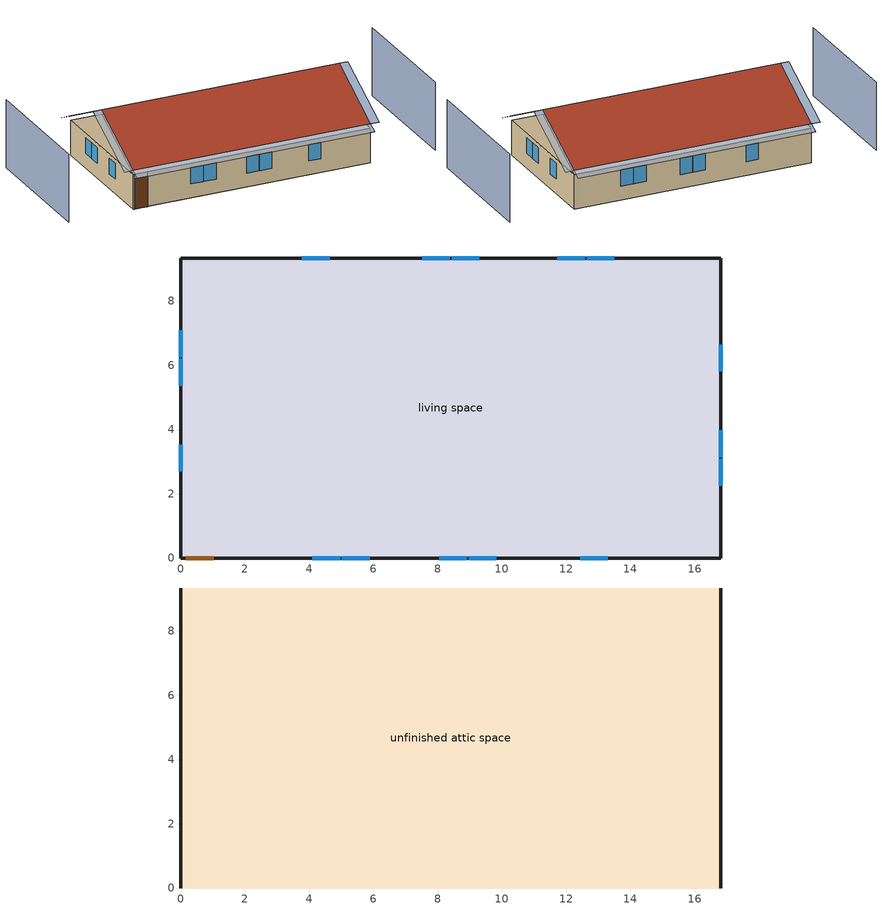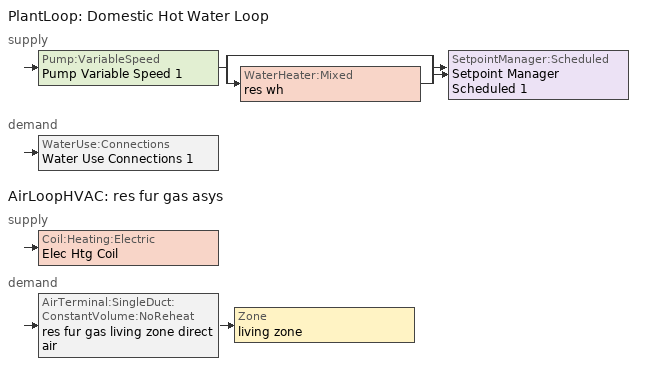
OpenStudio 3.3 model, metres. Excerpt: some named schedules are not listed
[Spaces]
living space
 floor foundation (FloorFndGrndFinSlab): 0,0 0,9.34 16.81,9.34 16.81,0 z0
 wall outside (WallExtInsFin): 0,9.34 0,0 0.13,0 1.05,0 16.81,0 16.81,9.34 0,9.34 z0:2.44
 window (WindowConstruction): 4.1,0 4.96,0 / 5.02,0 5.88,0 / 8.04,0 8.9,0 / 8.96,0 9.82,0 / 12.44,0 13.3,0 / 13.5,9.34 12.64,9.34 / 12.58,9.34 11.72,9.34 / 9.3,9.34 8.44,9.34 / 8.38,9.34 7.52,9.34 / 4.63,9.34 3.77,9.34 z0.99:2.13; 0,7.08 0,6.26 / 0,6.2 0,5.37 / 0,3.53 0,2.7 / 16.81,2.26 16.81,3.08 / 16.81,3.14 16.81,3.97 / 16.81,5.81 16.81,6.64 z1.03:2.13
 door (Door): 0.15,0 1.02,0 z0:2.13
unfinished attic space
 floor to living space (FloorFinInsUnfinAttic): 0,9.34 16.81,9.34 16.81,0 0,0 z2.44
 wall outside (WallExtUninsUnfin): 0,4.67,4.77 0,9.34,2.44 0,0,2.44; 16.81,4.67,4.77 16.81,0,2.44 16.81,9.34,2.44
 roof outside (RoofUnfinInsExt): 16.81,4.67,5.08 0,4.67,5.08 0,0,2.74 16.81,0,2.74; 0,4.67,5.08 16.81,4.67,5.08 16.81,9.34,2.74 0,9.34,2.74
shading: -4.57,9.34 -4.57,0 / 21.38,0 21.38,9.34 z0:4.77; 8.04,0 8.9,0 / 5.02,0 5.88,0 / 4.1,0 4.96,0 / 12.58,9.34 11.72,9.34 / 4.63,9.34 3.77,9.34 / 9.3,9.34 8.44,9.34 / 8.38,9.34 7.52,9.34 / 13.5,9.34 12.64,9.34 / 12.44,0 13.3,0 / 8.96,0 9.82,0 z0.99:2.13; 16.81,3.14 16.81,3.97 / 0,6.2 0,5.37 / 16.81,5.81 16.81,6.64 / 0,7.08 0,6.26 / 16.81,2.26 16.81,3.08 / 0,3.53 0,2.7 z1.03:2.13; -0.61,9.34,2.74 -0.61,4.67,5.08 0,4.67,5.08 0,9.34,2.74; 17.42,4.67,5.08 17.42,9.34,2.74 16.81,9.34,2.74 16.81,4.67,5.08; 16.81,9.95,2.44 0,9.95,2.44 0,9.34,2.74 16.81,9.34,2.74; 17.42,0,2.74 17.42,4.67,5.08 16.81,4.67,5.08 16.81,0,2.74; -0.61,4.67,5.08 -0.61,0,2.74 0,0,2.74 0,4.67,5.08; 0,-0.61,2.44 16.81,-0.61,2.44 16.81,0,2.74 0,0,2.74
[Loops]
PlantLoop 'Domestic Hot Water Loop'
 supply: Pump:VariableSpeed 'Pump Variable Speed 1' > split
  | bypass
  | WaterHeater:Mixed 'res wh'
  join > SetpointManager:Scheduled 'Setpoint Manager Scheduled 1'
 demand: WaterUse:Connections 'Water Use Connections 1'
AirLoopHVAC 'res fur gas asys'
 supply: Coil:Heating:Electric 'Elec Htg Coil'
 demand: AirTerminal:SingleDuct:ConstantVolume:NoReheat 'res fur gas living zone direct air' > Zone 'living zone'
[Building]
Building 1: North Axis {deg}=0; Standards Number of Stories=1; Standards Number of Above Ground Stories=1; Standards Building Type=singlefamilydetached; Standards Number of Living Units=1
[Site]
Denver-Aurora-Buckley AFB: Latitude {deg}=39.72; Longitude {deg}=-104.75; Time Zone {hr}=-7; Elevation {m}=1726; Terrain=Suburbs
[ClimateZones]
Climate Zone Institution Name 1=Building America; Climate Zone Document Year 1=0; Climate Zone Value 1=Hot-Dry; Climate Zone Institution Name 2=ASHRAE; Climate Zone Document Name 2=ANSI/ASHRAE Standard 169; Climate Zone Document Year 2=2006; Climate Zone Institution Name 3=CEC; Climate Zone Document Name 3=California Climate Zone Descriptions; Climate Zone Document Year 3=1995
[Site:WaterMainsTemperature]
Calculation Method=Correlation; Annual Average Outdoor Air Temperature {C}=18.5062; Maximum Difference In Monthly Average Outdoor Air Temperatures {deltaC}=18.579
[Site:GroundTemperature:Deep]
18.5062, 18.5062, 18.5062, 18.5062, 18.5062, 18.5062, 18.5062, 18.5062, 18.5062, 18.5062, 18.5062, 18.5062
[Material] Roughness=Rough
Name | Thickness {m} | Conductivity {W/m-K} | Density {kg/m3} | Specific Heat {J/kg-K} | Thermal Absorptance | Solar Absorptance | Visible Absorptance
Drywall 0.5 in. | 0.0127 | 0.160291 | 801 | 837.4 | 0.9 | 0.5 | 0.1
FloorUATrussandIns | 0.0889 | 0.0564573 | 50.7834 | 1165.1 | 0.9 | 0.5 | 0.9
FloorUAAdditionalCeilingIns | 0.196342 | 0.0539976 | 16.02 | 1046.75
Tile, Clay or Ceramic | 0.009525 | 0.162714 | 1121.4 | 1465.45 | 0.88 | 0.8 | 0.8
RoofSheathing | 0.01905 | 0.115458 | 512.64 | 1214.23 | 0.82 | 0.3 | 0.3
RoofUARoofIns | 0.18415 | 8.02397 | 37.0049 | 1207.88 | 0.88 | 0.8 | 0.88
Stucco, Light | 0.0254 | 0.649125 | 1281.6 | 879.27 | 0.45 | 0.75 | 0.75
WallSheathing | 0.0127 | 0.115458 | 512.64 | 1214.23 | 0.82 | 0.3 | 0.3
WallStudAndCavity | 0.0889 | 0.343633 | 129.063 | 1212.76 | 0.45 | 0.75 | 0.45
WallStudAndCavity 1 | 0.0889 | 0.399262 | 83.0341 | 1211.67 | 0.45 | 0.75 | 0.45
WallStudAndCavity 2 | 0.0889 | 0.397942 | 83.0341 | 1211.67 | 0.82 | 0.3 | 0.3
res furniture material living space | 0.1524 | 0.115458 | 640.8 | 1214.23 | 0.9 | 0.6 | 0.1
FootingMaterial | 0.2032 | 1.803125 | 2242.8 | 837.4 | 0.9
Concrete 4.0 in. | 0.1016 | 1.803125 | 2242.8 | 837.4 | 0.9
Floor Covering | 0.0127 | 0.0433444 | 54.468 | 1339.84 | 0.9 | 0.9
DoorMaterial | 0.04445 | 0.0612267 | 512.64 | 1214.23 | 0.82 | 0.3 | 0.3
[Construction]
FloorFinInsUnfinAttic: Drywall 0.5 in., FloorUATrussandIns, FloorUAAdditionalCeilingIns
RoofUnfinInsExt: Tile, Clay or Ceramic, RoofSheathing, RoofUARoofIns
WallExtInsFin: Stucco, Light, WallSheathing, WallStudAndCavity, Drywall 0.5 in.
WallExtUninsUnfin: Stucco, Light, WallSheathing, WallStudAndCavity 1
WallIntFinUninsFin: WallStudAndCavity 2, Drywall 0.5 in.
res furniture construction living space: res furniture material living space
FootingConstruction: FootingMaterial
FloorFndGrndFinSlab: Concrete 4.0 in., Floor Covering
WindowConstruction: WindowMaterial
Door: DoorMaterial
[WindowMaterial:SimpleGlazingSystem]
WindowMaterial: U-Factor {W/m2-K}=2.15764; Solar Heat Gain Coefficient=0.44
[ThermalZone] Use Ideal Air Loads=No
living zone: Thermostat=living zone temperature setpoint
unfinished attic zone: 
res ds res fur gas asys ret air zone: Volume {m3}=0.25
[Sizing:Zone] Zone Cooling Design Supply Air Temperature Input Method=SupplyAirTemperature; Zone Cooling Design Supply Air Temperature {C}=14; Zone Cooling Design Supply Air Temperature Difference {deltaC}=11.11; Zone Heating Design Supply Air Temperature Input Method=SupplyAirTemperature; Zone Heating Design Supply Air Temperature {C}=40; Zone Heating Design Supply Air Temperature Difference {deltaC}=11.11; Zone Cooling Design Supply Air Humidity Ratio {kg-H2O/kg-air}=0.0085; Zone Heating Design Supply Air Humidity Ratio {kg-H2O/kg-air}=0.008; Cooling Design Air Flow Method=DesignDay; Heating Design Air Flow Method=DesignDay; Account for Dedicated Outdoor Air System=No; Dedicated Outdoor Air System Control Strategy=NeutralSupplyAir; Dedicated Outdoor Air Low Setpoint Temperature for Design {C}=autosize; Dedicated Outdoor Air High Setpoint Temperature for Design {C}=autosize
living zone; unfinished attic zone; res ds res fur gas asys ret air zone
[Zone equipment]
living zone: res fur gas living zone direct air
[Space]
Name | Space Type | Thermal Zone | Building Unit
living space | Space Type 1 | living zone | unit 1
unfinished attic space | Space Type 2 | unfinished attic zone
res ds res fur gas asys ret air space |  | res ds res fur gas asys ret air zone
[SpaceType]
Name | Standards Space Type
Space Type 1 | living
Space Type 2 | unfinished attic
[BuildingUnit]
unit 1: Building Unit Type=Residential
[External:File]
schedules.csv: File=schedules.csv
[People:Definition]
res occupants|living space: Number of People Calculation Method=People; Number of People {people}=1; Fraction Radiant=0.319734; Sensible Heat Fraction=0.573; Carbon Dioxide Generation Rate {m3/s-W}=0; Enable ASHRAE 55 Comfort Warnings=No; Mean Radiant Temperature Calculation Type=ZoneAveraged
[People]
res occupants|living space: People Definition=res occupants|living space; Space or SpaceType=living space; Number of People Schedule=occupants; Activity Level Schedule=res occupants activity schedule; Multiplier=1
[InternalMass:Definition] Design Level Calculation Method=SurfaceArea
Name | Construction | Surface Area {m2}
living space Partition | WallIntFinUninsFin | 157.006
res furniture mass living space | res furniture construction living space | 62.8025
[InternalMass] Space or SpaceType=living space; Multiplier=1
Name | Internal Mass Definition
living space Partition | living space Partition
res furniture mass living space | res furniture mass living space
[Foundation:Kiva]
Foundation Kiva 1: Wall Height Above Grade {m}=0.2032; Wall Depth Below Slab {m}=0.2032; Footing Wall Construction=FootingConstruction
[Foundation:Kiva:Settings]
Soil Conductivity {W/m-K}=1.731; Soil Density {kg/m3}=1842.3; Soil Specific Heat {J/kg-K}=418.7; Ground Solar Absorptivity=0.9; Ground Thermal Absorptivity=0.9; Ground Surface Roughness {m}=0.03; Far-Field Width {m}=40; Deep-Ground Boundary Condition=ZeroFlux; Deep-Ground Depth {m}=40; Minimum Cell Dimension {m}=0.02; Maximum Cell Growth Coefficient=1.5; Simulation Timestep=Hourly
[SurfaceProperty:ExposedFoundationPerimeter]
Surface 1: Exposed Perimeter Calculation Method=TotalExposedPerimeter; Total Exposed Perimeter {m}=52.301
[PlantLoop]
Domestic Hot Water Loop: Glycol Concentration=0; Maximum Loop Flow Rate {m3/s}=0.01; Plant Loop Volume {m3}=0.003; Load Distribution Scheme=Optimal
[Sizing:Plant]
Domestic Hot Water Loop: Loop Type=Heating; Design Loop Exit Temperature {C}=51.6667; Loop Design Temperature Difference {deltaC}=5.55556; Sizing Option=NonCoincident; Zone Timesteps in Averaging Window=1; Coincident Sizing Factor Mode=None
[Pump:VariableSpeed]
Pump Variable Speed 1: Rated Flow Rate {m3/s}=0.01; Rated Pump Head {Pa}=1; Rated Power Consumption {W}=0; Motor Efficiency=1; Fraction of Motor Inefficiencies to Fluid Stream=0; Coefficient 1 of the Part Load Performance Curve=0; Coefficient 2 of the Part Load Performance Curve=1; Coefficient 3 of the Part Load Performance Curve=0; Coefficient 4 of the Part Load Performance Curve=0; Pump Control Type=Intermittent; Skin Loss Radiative Fraction=0.5; Design Power Sizing Method=PowerPerFlowPerPressure; Design Electric Power per Unit Flow Rate {W/(m3/s)}=348701.1; Design Shaft Power per Unit Flow Rate per Unit Head {W-s/m3-Pa}=1.28205; Design Minimum Flow Rate Fraction=0
[SetpointManager:Scheduled]
Setpoint Manager Scheduled 1: Control Variable=Temperature; Schedule=dhw temp
[WaterHeater:Mixed]
res wh: Tank Volume {m3}=0.143846; Setpoint Temperature Schedule=WH Setpoint Temp; Deadband Temperature Difference {deltaC}=2; Maximum Temperature Limit {C}=99; Heater Control Type=Cycle; Heater Maximum Capacity {W}=11722.8; Heater Minimum Capacity {W}=0; Heater Fuel Type=NaturalGas; Heater Thermal Efficiency=0.773298; Off Cycle Parasitic Fuel Consumption Rate {W}=0; Off Cycle Parasitic Fuel Type=Electricity; Off Cycle Parasitic Heat Fraction to Tank=0; On Cycle Parasitic Fuel Consumption Rate {W}=0; On Cycle Parasitic Fuel Type=Electricity; On Cycle Parasitic Heat Fraction to Tank=0; Ambient Temperature Indicator=ThermalZone; Ambient Temperature Thermal Zone=living zone; Off Cycle Loss Coefficient to Ambient Temperature {W/K}=4.15693; Off Cycle Loss Fraction to Thermal Zone=0.64; On Cycle Loss Coefficient to Ambient Temperature {W/K}=4.15693; On Cycle Loss Fraction to Thermal Zone=1; Use Side Effectiveness=1; Source Side Effectiveness=1; Use Side Design Flow Rate {m3/s}=autosize; Source Side Design Flow Rate {m3/s}=autosize; Indirect Water Heating Recovery Time {hr}=1.5; Source Side Flow Control Mode=IndirectHeatPrimarySetpoint
[WaterHeater:Sizing]
res wh: Design Mode=PeakDraw; Time Storage Can Meet Peak Draw {hr}=0.538503; Time for Tank Recovery {hr}=0; Nominal Tank Volume for Autosizing Plant Connections {m3}=1
[WaterUse:Connections]
Water Use Connections 1: Drain Water Heat Exchanger Type=None; Drain Water Heat Exchanger Destination=Plant; Water Use Equipment Name 1=res shower; Water Use Equipment Name 2=res sink; Water Use Equipment Name 3=res bath; Water Use Equipment Name 4=res shower dist; Water Use Equipment Name 5=res sink dist; Water Use Equipment Name 6=res bath dist; Water Use Equipment Name 7=res cw; Water Use Equipment Name 8=res dw
[WaterUse:Equipment:Definition]
Name | Peak Flow Rate {m3/s} | Target Temperature Schedule
res shower | 0.000107027 | fixtures temperature schedule
res sink | 5.00865e-05 | fixtures temperature schedule
res bath | 0.000375227 | fixtures temperature schedule
res shower dist; res sink dist; res bath dist | 0 | fixtures temperature schedule
res cw | 6.79331e-06 | res cw temperature schedule
res dw | 5.62756e-06 | res dw temperature schedule
[WaterUse:Equipment] Space=living space
Name | Water Use Equipment Definition | Flow Rate Fraction Schedule
res shower | res shower | showers
res sink | res sink | sinks
res bath | res bath | baths
res shower dist | res shower dist | showers
res sink dist | res sink dist | sinks
res bath dist | res bath dist | baths
res cw | res cw | clothes_washer
res dw | res dw | dishwasher
[OtherEquipment:Definition] Design Level Calculation Method=EquipmentLevel
Name | Design Level {W} | Fraction Latent | Fraction Radiant | Fraction Lost
res shower | 3076.91 | 0.486891 | 0 | 0
res sink | 502.612 | 0.311263 | 0 | 0
res bath | 5528.87 | 0 | 0 | 0
res hot water distribution | 4223.25 | 0 | 0 | 0
res range gas | 2703.83 | 0.2 | 0.18 | 0.5
res ds res fur gas asys SupSLkToLvEq; res ds res fur gas asys SupLatLkToLvEq; res ds res fur gas asys SupDCnToLvEq; res ds res fur gas asys SupDCnToAhEq; res ds res fur gas asys RetDCnToPlEq; res ds res fur gas asys RetDCnToAhEquip; res ds res fur gas asys SupSLkToAhEq; res ds res fur gas asys SupLatLkToAhEq; res ds res fur gas asys RetSLkEq; res ds res fur gas asys RetLatLkEq | 0
[OtherEquipment]
Name | Other Equipment Definition | Space or SpaceType | Schedule | Fuel Type
res shower | res shower | living space | showers
res sink | res sink | living space | sinks
res bath | res bath | living space | baths
res hot water distribution | res hot water distribution | living space | showers
res range gas | res range gas | living space | cooking_range | NaturalGas
res ds res fur gas asys SupSLkToLvEq | res ds res fur gas asys SupSLkToLvEq | living space | Always On Discrete | None
res ds res fur gas asys SupLatLkToLvEq | res ds res fur gas asys SupLatLkToLvEq | living space | Always On Discrete | None
res ds res fur gas asys SupDCnToLvEq | res ds res fur gas asys SupDCnToLvEq | living space | Always On Discrete | None
res ds res fur gas asys SupDCnToAhEq | res ds res fur gas asys SupDCnToAhEq | unfinished attic space | Always On Discrete | None
res ds res fur gas asys RetDCnToPlEq | res ds res fur gas asys RetDCnToPlEq | res ds res fur gas asys ret air space | Always On Discrete | None
res ds res fur gas asys RetDCnToAhEquip | res ds res fur gas asys RetDCnToAhEquip | unfinished attic space | Always On Discrete | None
res ds res fur gas asys SupSLkToAhEq | res ds res fur gas asys SupSLkToAhEq | unfinished attic space | Always On Discrete | None
res ds res fur gas asys SupLatLkToAhEq | res ds res fur gas asys SupLatLkToAhEq | unfinished attic space | Always On Discrete | None
res ds res fur gas asys RetSLkEq | res ds res fur gas asys RetSLkEq | res ds res fur gas asys ret air space | Always On Discrete | None
res ds res fur gas asys RetLatLkEq | res ds res fur gas asys RetLatLkEq | res ds res fur gas asys ret air space | Always On Discrete | None
[EnergyManagementSystem:Sensor]
Name | Output Variable or Output Meter Index Key | Output Variable or Output Meter
res_shower_vol | res shower | Water Use Equipment Hot Water Volume
res_shower_tout | res wh | Water Heater Use Side Outlet Temperature
res_shower_mixsp | fixtures temperature schedule | Schedule Value
res_nv_pb_s |  | Site Outdoor Air Barometric Pressure
res_af_vw_s |  | Site Wind Speed
res_nv_wt_s |  | Site Outdoor Air Humidity Ratio
res_af_1_tin_s | living zone | Zone Mean Air Temperature
res_af_1_tt_s | living zone | Zone Outdoor Air Drybulb Temperature
res_nv_1_nva_s | res nv_1 avail schedule | Schedule Value
res_nv_1_sp_s | res nv_1 temp schedule | Schedule Value
res_ds_res_fur_gas_asys_fan_rtf_s | res fur gas htg supply fan | Fan Runtime Fraction
res_ds_res_fur_gas_asys_win_s | living zone | Zone Mean Air Humidity Ratio
res_ds_res_fur_gas_asys_ah_mfr_s | Node 17 | System Node Mass Flow Rate
res_ds_res_fur_gas_asys_ah_vfr_s | Node 17 | System Node Current Density Volume Flow Rate
res_ds_res_fur_gas_asys_ah_tt_s | Node 17 | System Node Temperature
res_ds_res_fur_gas_asys_ra_t_s | Node 20 | System Node Temperature
res_ds_res_fur_gas_asys_ah_wt_s | Node 17 | System Node Humidity Ratio
res_ds_res_fur_gas_asys_ra_w_s | Node 20 | System Node Humidity Ratio
res_ds_res_fur_gas_asys_ah_t_s | unfinished attic zone | Zone Air Temperature
res_ds_res_fur_gas_asys_ah_w_s | unfinished attic zone | Zone Mean Air Humidity Ratio
res_infil_1_range_sch_s | res mv_1 range exhaust schedule | Schedule Value
res_infil_1_bath_sch_s | res mv_1 bath exhaust schedule | Schedule Value
res_infil_1_dryer_sch_s | clothes_dryer_exhaust | Schedule Value
res_infil_1_wh_sch_s | Always On Discrete | Schedule Value
[EnergyManagementSystem:Program]
res_shower_sag: If res_shower_vol > 0; Set ShowerTime=SystemTimeStep; Else; Set ShowerTime=0; EndIf; If (res_shower_vol > 0) && (res_shower_mixsp > res_shower_tout); Set ShowerSag=SystemTimeStep; Set ShowerE=res_shower_vol*4141170*(res_shower_mixsp-res_shower_tout); Else; Set ShowerSag=0; Set ShowerE=0; EndIf
res_nv_1_program: Set Tdiff = res_af_1_tin_s-res_af_1_tt_s; Set dT = (@Abs Tdiff); Set pt = (@RhFnTdbWPb res_af_1_tt_s res_nv_wt_s res_nv_pb_s); Set NVA = 6060.263138584836; Set Cs = 8.963020389461627e-05; Set Cw = 6.158219665777789e-05; Set MNV = 2.126909810688005; Set MHR = 0.0115; Set MRH = 0.7; Set temp1 = (res_nv_1_nva_s*NVA); Set SGNV = temp1*((((Cs*dT)+(Cw*(res_af_vw_s^2)))^0.5)/1000); If (res_nv_wt_s<MHR) && (pt<MRH) && (res_af_1_tin_s>res_nv_1_sp_s); Set temp2 = (res_af_1_tin_s-res_nv_1_sp_s); Set NVadj1 = temp2/(res_af_1_tin_s-res_af_1_tt_s); Set NVadj2 = (@Min NVadj1 1); Set NVadj3 = (@Max NVadj2 0); Set NVadj = SGNV*NVadj3; Set res_nv_1_flow_act = (@Min NVadj MNV); Else; Set res_nv_1_flow_act = 0; EndIf
res_ds_res_fur_gas_asys_program: Set res_ds_res_fur_gas_asys_AhMfr = res_ds_res_fur_gas_asys_ah_mfr_s; Set res_ds_res_fur_gas_asys_FanRtf = res_ds_res_fur_gas_asys_fan_rtf_s; Set res_ds_res_fur_gas_asys_AhVfr = res_ds_res_fur_gas_asys_ah_vfr_s; Set res_ds_res_fur_gas_asys_AhTt = res_ds_res_fur_gas_asys_ah_tt_s; Set res_ds_res_fur_gas_asys_AhWt = res_ds_res_fur_gas_asys_ah_wt_s; Set res_ds_res_fur_gas_asys_RaT = res_ds_res_fur_gas_asys_ra_t_s; Set res_ds_res_fur_gas_asys_RaW = res_ds_res_fur_gas_asys_ra_w_s; Set res_ds_res_fur_gas_asys_AhT = res_ds_res_fur_gas_asys_ah_t_s; Set res_ds_res_fur_gas_asys_AhW = res_ds_res_fur_gas_asys_ah_w_s; Run res_ds_res_fur_gas_asys_lk_subrout; Set res_ds_res_fur_gas_asys_SupSLkToLvEq_act = res_ds_res_fur_gas_asys_SupSLkToLv; Set res_ds_res_fur_gas_asys_SupLatLkToLvEq_act = res_ds_res_fur_gas_asys_SupLatLkToLv; Set res_ds_res_fur_gas_asys_SupDCnToLvEq_act = res_ds_res_fur_gas_asys_SupDCnToLv; Set res_ds_res_fur_gas_asys_SupDCnToAhEq_act = res_ds_res_fur_gas_asys_SupDCnToAh; Set res_ds_res_fur_gas_asys_SupSLkToAhEq_act = res_ds_res_fur_gas_asys_SupSLkToAh; Set res_ds_res_fur_gas_asys_SupLatLkToAhEq_act = res_ds_res_fur_gas_asys_SupLatLkToAh; Set res_ds_res_fur_gas_asys_RetSLkEq_act = res_ds_res_fur_gas_asys_RetSLk; Set res_ds_res_fur_gas_asys_RetLatLkEq_act = res_ds_res_fur_gas_asys_RetLatLk; Set res_ds_res_fur_gas_asys_RetDCnToPlEq_act = res_ds_res_fur_gas_asys_RetDCnToPl; Set res_ds_res_fur_gas_asys_RetDCnToAhEquip_act = res_ds_res_fur_gas_asys_RetDCnToAh; Set res_ds_res_fur_gas_asys_AhToLivMix_act = res_ds_res_fur_gas_asys_AhToLiv; Set res_ds_res_fur_gas_asys_LivToAhMix_act = res_ds_res_fur_gas_asys_LivToAh
res_infil_1_program: Set p_m = 0.14; Set p_s = 0.22; Set s_m = 270; Set s_s = 370; Set z_m = 9.99744; Set z_s = 2.4384; Set f_t = (((s_m/z_m)^p_m)*((z_s/s_s)^p_s)); Set Tdiff = res_af_1_tin_s-res_af_1_tt_s; Set dT = @Abs Tdiff; Set c = 0.1683; Set Cs = 0.0749; Set Cw = 0.1463; Set n = 0.65; Set sft = (f_t*0.7000000000000001); Set temp1 = ((c*Cw)*((sft*res_af_vw_s)^(2*n)))^2; Set Qn = (((c*Cs*(dT^n))^2)+temp1)^0.5; Set Tdiff = res_af_1_tin_s-res_af_1_tt_s; Set QWHV = res_infil_1_wh_sch_s*0.0; Set Qrange = res_infil_1_range_sch_s*0.0472; Set Qdryer = res_infil_1_dryer_sch_s*0.0472; Set Qbath = res_infil_1_bath_sch_s*0.0472; Set QductsOut = 0; Set QductsIn = 0; Set QductsOut = QductsOut+res_ds_res_fur_gas_asys_lk_ret_fan_equiv; Set QductsIn = QductsIn+res_ds_res_fur_gas_asys_lk_sup_fan_equiv; Set Qout = Qrange+Qbath+Qdryer+QductsOut; Set Qin = QWHV+QductsIn; Set faneff_wh = 1; Set res_infil_1_house_fan_act = (QWHV*300)/faneff_wh*0; Set faneff_sp = 0.4719474432000001; Set res_infil_1_range_fan_act = (Qrange*300)/faneff_sp; Set res_infil_1_bath_fan_act = (Qbath*300)/faneff_sp; Set Qfan = (@Max Qout Qin); If Qfan > 0; Set Qavg = ((Qout + Qin) / 2.0); If ((@Abs (Qout - Qavg)) / Qavg) <= 0.1; Set phi = 1; Else; Set phi = (Qn / (Qn + Qfan)); EndIf; Set Qinf_adj = phi * Qn; Else; Set Qinf_adj = Qn; EndIf; Set res_infil_1_flow_act = Qfan + Qinf_adj
[EnergyManagementSystem:ProgramCallingManager]
res shower sag: EndOfSystemTimestepAfterHVACReporting; res_shower_sag
res af_1 program calling manager: BeginTimestepBeforePredictor; res_infil_1_program; res_nv_1_program
res ds res fur gas asys program calling manager: EndOfSystemTimestepAfterHVACReporting; res_ds_res_fur_gas_asys_program
[EnergyManagementSystem:OutputVariable] Type of Data in Variable=Summed; Update Frequency=SystemTimestep; EMS Program or Subroutine=res_shower_sag
Name | EMS Variable | Units
Unmet Shower Energy|unit 1 | ShowerE | J
Unmet Shower Time|unit 1 | ShowerSag | hr
Shower Draw Time|unit 1 | ShowerTime | hr
[AirLoopHVAC]
res fur gas asys: Availability Schedule=Always On Discrete; Design Supply Air Flow Rate {m3/s}=0.364652; Design Return Air Flow Fraction of Supply Air Flow=1
[Sizing:System]
res fur gas asys: Type of Load to Size On=Sensible; Design Outdoor Air Flow Rate {m3/s}=Autosize; Central Heating Maximum System Air Flow Ratio=0.3; Preheat Design Temperature {C}=7; Preheat Design Humidity Ratio {kg-H2O/kg-Air}=0.008; Precool Design Temperature {C}=12.8; Precool Design Humidity Ratio {kg-H2O/kg-Air}=0.008; Central Cooling Design Supply Air Temperature {C}=12.8; Central Heating Design Supply Air Temperature {C}=16.7; Sizing Option=NonCoincident; 100% Outdoor Air in Cooling=Yes; 100% Outdoor Air in Heating=Yes; Central Cooling Design Supply Air Humidity Ratio {kg-H2O/kg-Air}=0.0085; Central Heating Design Supply Air Humidity Ratio {kg-H2O/kg-Air}=0.008; Cooling Design Air Flow Method=DesignDay; Cooling Design Air Flow Rate {m3/s}=0; Heating Design Air Flow Method=DesignDay; Heating Design Air Flow Rate {m3/s}=0; System Outdoor Air Method=ZoneSum; Zone Maximum Outdoor Air Fraction=1; Cooling Supply Air Flow Rate Per Floor Area {m3/s-m2}=0.00996765; Cooling Fraction of Autosized Cooling Supply Air Flow Rate=1; Cooling Supply Air Flow Rate Per Unit Cooling Capacity {m3/s-W}=3.94755e-05; Heating Supply Air Flow Rate Per Floor Area {m3/s-m2}=0.00996765; Heating Fraction of Autosized Heating Supply Air Flow Rate=1; Heating Fraction of Autosized Cooling Supply Air Flow Rate=1; Heating Supply Air Flow Rate Per Unit Heating Capacity {m3/s-W}=3.15882e-05; Cooling Design Capacity Method=CoolingDesignCapacity; Cooling Design Capacity {W}=autosize; Cooling Design Capacity Per Floor Area {W/m2}=234.7; Fraction of Autosized Cooling Design Capacity=1; Heating Design Capacity Method=HeatingDesignCapacity; Heating Design Capacity {W}=autosize; Heating Design Capacity Per Floor Area {W/m2}=157; Fraction of Autosized Heating Design Capacity=1; Central Cooling Capacity Control Method=OnOff
[AirTerminal:SingleDuct:ConstantVolume:NoReheat]
res fur gas living zone direct air: Availability Schedule=Always On Discrete; Maximum Air Flow Rate {m3/s}=0.364652
[ThermostatSetpoint:DualSetpoint]
living zone temperature setpoint: Heating Setpoint Temperature Schedule=res heating setpoint; Cooling Setpoint Temperature Schedule=res cooling setpoint
[ElectricEquipment:Definition] Design Level Calculation Method=EquipmentLevel
Name | Design Level {W} | Fraction Latent | Fraction Radiant | Fraction Lost
res ceil fan | 29.0702 | 0 | 0.558 | 0
res refrig | 65.0889 | 0 | 0 | 0
res cw | 410.189 | 0 | 0.48 | 0.2
res cd electric | 8441.5 | 0.05 | 0.09 | 0.8
res dw | 639.537 | 0.15 | 0.36 | 0.25
res range electric | 260.511 | 0.3 | 0.24 | 0.3
res misc plug loads|living space | 734.992 | 0.021 | 0.558 | 0.049
res freezer | 47.9573 | 0 | 0 | 0
res infil_1 house fan; res infil_1 range fan; res infil_1 bath fan | 0 | 0 | 0 | 1
[ElectricEquipment] Space or SpaceType=living space
Name | Electric Equipment Definition | Schedule
res ceil fan | res ceil fan | ceiling_fan
res refrig | res refrig | res refrig schedule
res cw | res cw | clothes_washer_power
res cd electric | res cd electric | clothes_dryer
res dw | res dw | dishwasher_power
res range electric | res range electric | cooking_range
res misc plug loads|living space | res misc plug loads|living space | plug_loads
res freezer | res freezer | res freezer schedule
res infil_1 house fan | res infil_1 house fan | Always On Discrete
res infil_1 range fan | res infil_1 range fan | Always On Discrete
res infil_1 bath fan | res infil_1 bath fan | Always On Discrete
[Lights:Definition]
res lighting interior living space: Design Level Calculation Method=LightingLevel; Lighting Level {W}=264.038; Fraction Radiant=0.6; Fraction Visible=0.2; Return Air Fraction=0
[Lights]
res lighting interior living space: Lights Definition=res lighting interior living space; Space or SpaceType=living space; Schedule=lighting_interior; Fraction Replaceable=1
[Exterior:Lights:Definition]
res lighting exterior: Design Level {W}=11.2783
[Exterior:Lights]
res lighting exterior: Exterior Lights Definition=res lighting exterior; Schedule=lighting_exterior
[SpaceInfiltration:EffectiveLeakageArea]
res infil|unfinished attic space: Space or SpaceType=unfinished attic space; Schedule=Always On Discrete; Effective Air Leakage Area {cm2}=5228.3; Stack Coefficient=0.000183444; Wind Coefficient=3.52678e-05
[SpaceInfiltration:DesignFlowRate] Space or SpaceType=living space; Schedule=Always On Discrete; Design Flow Rate Calculation Method=Flow/Space; Design Flow Rate {m3/s}=0
res nv_1 flow; res infil_1 flow
[EnergyManagementSystem:Actuator]
Name | Actuated Component | Actuated Component Type | Actuated Component Control Type
res_nv_1_flow_act | res nv_1 flow | Zone Infiltration | Air Exchange Flow Rate
res_ds_res_fur_gas_asys_SupSLkToLvEq_act | res ds res fur gas asys SupSLkToLvEq | OtherEquipment | Power Level
res_ds_res_fur_gas_asys_SupLatLkToLvEq_act | res ds res fur gas asys SupLatLkToLvEq | OtherEquipment | Power Level
res_ds_res_fur_gas_asys_SupDCnToLvEq_act | res ds res fur gas asys SupDCnToLvEq | OtherEquipment | Power Level
res_ds_res_fur_gas_asys_SupDCnToAhEq_act | res ds res fur gas asys SupDCnToAhEq | OtherEquipment | Power Level
res_ds_res_fur_gas_asys_RetDCnToPlEq_act | res ds res fur gas asys RetDCnToPlEq | OtherEquipment | Power Level
res_ds_res_fur_gas_asys_RetDCnToAhEquip_act | res ds res fur gas asys RetDCnToAhEquip | OtherEquipment | Power Level
res_ds_res_fur_gas_asys_SupSLkToAhEq_act | res ds res fur gas asys SupSLkToAhEq | OtherEquipment | Power Level
res_ds_res_fur_gas_asys_SupLatLkToAhEq_act | res ds res fur gas asys SupLatLkToAhEq | OtherEquipment | Power Level
res_ds_res_fur_gas_asys_RetSLkEq_act | res ds res fur gas asys RetSLkEq | OtherEquipment | Power Level
res_ds_res_fur_gas_asys_RetLatLkEq_act | res ds res fur gas asys RetLatLkEq | OtherEquipment | Power Level
res_ds_res_fur_gas_asys_AhToLivMix_act | res ds res fur gas asys AhToLivMix | ZoneMixing | Air Exchange Flow Rate
res_ds_res_fur_gas_asys_LivToAhMix_act | res ds res fur gas asys LivToAhMix | ZoneMixing | Air Exchange Flow Rate
res_infil_1_house_fan_act | res infil_1 house fan | ElectricEquipment | Electricity Rate
res_infil_1_range_fan_act | res infil_1 range fan | ElectricEquipment | Electricity Rate
res_infil_1_bath_fan_act | res infil_1 bath fan | ElectricEquipment | Electricity Rate
res_infil_1_flow_act | res infil_1 flow | Zone Infiltration | Air Exchange Flow Rate
[AirLoopHVAC:ReturnPlenum]
res fur gas asys return plenum: ThermalZone=res ds res fur gas asys ret air zone
[ZoneMixing] Schedule=Always On Continuous; Design Flow Rate Calculation Method=Flow/Zone; Design Flow Rate {m3/s}=0
Name | Zone | Source Zone
res ds res fur gas asys AhToLivMix | living zone | unfinished attic zone
res ds res fur gas asys LivToAhMix | unfinished attic zone | living zone
[EnergyManagementSystem:Subroutine]
res_ds_res_fur_gas_asys_lk_subrout: Set f_sup = 0.06663336663336664; Set f_ret = 0.033366633366633376; Set f_OA = 0.03326673326673326; Set oafrate = f_OA * res_ds_res_fur_gas_asys_AhVfr; Set suplkfrate = f_sup * res_ds_res_fur_gas_asys_AhVfr; Set retlkfrate = f_ret * res_ds_res_fur_gas_asys_AhVfr; Set res_ds_res_fur_gas_asys_AhToLiv = (@Abs (suplkfrate-retlkfrate-oafrate)); Set res_ds_res_fur_gas_asys_LivToAh = 0; Set res_ds_res_fur_gas_asys_lk_sup_fan_equiv = 0; Set res_ds_res_fur_gas_asys_lk_ret_fan_equiv = oafrate; If res_ds_res_fur_gas_asys_AhMfr>0; Set h_SA=(@HFnTdbW res_ds_res_fur_gas_asys_AhTt res_ds_res_fur_gas_asys_AhWt); Set h_AHZ=(@HFnTdbW res_ds_res_fur_gas_asys_AhT res_ds_res_fur_gas_asys_AhW); Set h_RA=(@HFnTdbW res_ds_res_fur_gas_asys_RaT res_ds_res_fur_gas_asys_RaW); Set h_fg=(@HfgAirFnWTdb res_ds_res_fur_gas_asys_AhWt res_ds_res_fur_gas_asys_AhTt); Set SALkQtot=f_sup*res_ds_res_fur_gas_asys_AhMfr*(h_RA-h_SA); Set temp1=h_fg*(res_ds_res_fur_gas_asys_RaW-res_ds_res_fur_gas_asys_AhWt); Set res_ds_res_fur_gas_asys_SupLatLkToLv = f_sup*res_ds_res_fur_gas_asys_AhMfr*temp1; Set res_ds_res_fur_gas_asys_SupSLkToLv = SALkQtot-res_ds_res_fur_gas_asys_SupLatLkToLv; Set eTm=(res_ds_res_fur_gas_asys_FanRtf/(res_ds_res_fur_gas_asys_AhMfr*1006.0))*53.591; Set eTm=0-eTm; Set temp4=res_ds_res_fur_gas_asys_AhT; Set tsup=temp4+((res_ds_res_fur_gas_asys_AhTt-res_ds_res_fur_gas_asys_AhT)*(@Exp eTm)); Set temp5=tsup-res_ds_res_fur_gas_asys_AhTt; Set res_ds_res_fur_gas_asys_SupDCnToLv = res_ds_res_fur_gas_asys_AhMfr*1006.0*temp5; Set res_ds_res_fur_gas_asys_SupDCnToAh = 0-res_ds_res_fur_gas_asys_SupDCnToLv; Set eTm=(res_ds_res_fur_gas_asys_FanRtf/(res_ds_res_fur_gas_asys_AhMfr*1006.0))*9.172; Set eTm=0-eTm; Set temp6=res_ds_res_fur_gas_asys_AhT; Set tret=temp6+((res_ds_res_fur_gas_asys_RaT-res_ds_res_fur_gas_asys_AhT)*(@Exp eTm)); Set temp7=tret-res_ds_res_fur_gas_asys_RaT; Set res_ds_res_fur_gas_asys_RetDCnToPl=res_ds_res_fur_gas_asys_AhMfr*1006.0*temp7; Set res_ds_res_fur_gas_asys_RetDCnToAh=0-res_ds_res_fur_gas_asys_RetDCnToPl; Set res_ds_res_fur_gas_asys_RetLatLk=0; Set temp2=(res_ds_res_fur_gas_asys_AhT-res_ds_res_fur_gas_asys_RaT); Set res_ds_res_fur_gas_asys_RetSLk=f_ret*res_ds_res_fur_gas_asys_AhMfr*1006.0*temp2; Set QtLkToAHZn=f_sup*res_ds_res_fur_gas_asys_AhMfr*(h_SA-h_AHZ); Set temp3=(res_ds_res_fur_gas_asys_AhWt-res_ds_res_fur_gas_asys_AhW); Set res_ds_res_fur_gas_asys_SupLatLkToAh=f_sup*res_ds_res_fur_gas_asys_AhMfr*h_fg; Set res_ds_res_fur_gas_asys_SupLatLkToAh=res_ds_res_fur_gas_asys_SupLatLkToAh*temp3; Set res_ds_res_fur_gas_asys_SupSLkToAh=QtLkToAHZn-res_ds_res_fur_gas_asys_SupLatLkToAh; Else; Set res_ds_res_fur_gas_asys_SupLatLkToLv=0; Set res_ds_res_fur_gas_asys_SupSLkToLv=0; Set res_ds_res_fur_gas_asys_SupDCnToLv=0; Set res_ds_res_fur_gas_asys_SupDCnToAh=0; Set res_ds_res_fur_gas_asys_RetDCnToPl=0; Set res_ds_res_fur_gas_asys_RetDCnToAh=0; Set res_ds_res_fur_gas_asys_RetLatLk=0; Set res_ds_res_fur_gas_asys_RetSLk=0; Set res_ds_res_fur_gas_asys_SupLatLkToAh=0; Set res_ds_res_fur_gas_asys_SupSLkToAh=0; EndIf
[Generator:PVWatts]
res photovoltaics generator: DC System Capacity {W}=5000; Module Type=Standard; Array Type=FixedRoofMounted; System Losses=0.14; Tilt Angle {deg}=26.5651; Azimuth Angle {deg}=0
[ElectricLoadCenter:Distribution]
res photovoltaics elec load center dist: Inverter=res photovoltaics inverter
[ElectricLoadCenter:Inverter:PVWatts]
res photovoltaics inverter: Inverter Efficiency=0.96
[Coil:Heating:Electric]
Elec Htg Coil: Availability Schedule=Always On Discrete hvac_library
[Schedule:File] External File=schedules.csv; Rows to Skip at Top=1; Number of Hours of Data=8760; Minutes per Item=15
Name | Column Number
occupants | 1
showers | 14
sinks | 15
baths | 13
ceiling_fan | 16
clothes_washer | 9
clothes_washer_power | 10
clothes_dryer | 11
dishwasher | 7
dishwasher_power | 8
cooking_range | 6
lighting_interior | 2
lighting_exterior | 3
plug_loads | 17
clothes_dryer_exhaust | 12
[Schedule:Constant]
Name | Value
res occupants activity schedule | 112.539
dhw temp; WH Setpoint Temp | 51.6667
fixtures temperature schedule | 43.3333
Always On Discrete; Always On Continuous; Always On Discrete hvac_library | 1
res cw temperature schedule; res dw temperature schedule | 52.666
[Schedule:Ruleset]
Name | Default Day Schedule | Summer Design Day Schedule | Winter Design Day Schedule
res heating setpoint | Schedule Day 6 | res heating setpoint summer design | res heating setpoint winter design
res cooling setpoint | Schedule Day 7 | res cooling setpoint summer design | res cooling setpoint winter design
res refrig schedule | Schedule Day 8 | res refrig schedule summer design | res refrig schedule winter design
res freezer schedule | Schedule Day 13 | res freezer schedule summer design | res freezer schedule winter design
res nv_1 temp schedule | Schedule Day 14
res nv_1 avail schedule | Schedule Day 15
res mv_1 range exhaust schedule | Schedule Day 18 | res mv_1 range exhaust schedule summer design | res mv_1 range exhaust schedule winter design
res mv_1 bath exhaust schedule | Schedule Day 19 | res mv_1 bath exhaust schedule summer design | res mv_1 bath exhaust schedule winter design
[Schedule:Day]
Schedule Day 6; Schedule Day 7; Schedule Day 8; res refrig schedule winter design; Schedule Day 13; res freezer schedule winter design; Schedule Day 14; Schedule Day 15; Schedule Day 18; res mv_1 range exhaust schedule winter design; Schedule Day 19; res mv_1 bath exhaust schedule winter design: 24, 0, 0
res heating setpoint allday1; res heating setpoint allday2; res heating setpoint allday3; res heating setpoint allday4; res heating setpoint allday5; res heating setpoint allday6; res heating setpoint allday7; res heating setpoint allday8; res heating setpoint allday9; res heating setpoint allday10; res heating setpoint allday11; res heating setpoint allday12; res cooling setpoint allday1; res cooling setpoint allday2; res cooling setpoint allday3; res cooling setpoint allday11; res cooling setpoint allday12: 4, 0, 23.6111, 19, 0, 23.0556, 24, 0, 23.6111
res heating setpoint winter design; res cooling setpoint winter design: 24, 0, 21.1111
res heating setpoint summer design; res cooling setpoint summer design: 24, 0, 23.8889
res cooling setpoint allday4; res cooling setpoint allday5; res cooling setpoint allday6; res cooling setpoint allday7; res cooling setpoint allday8; res cooling setpoint allday9; res cooling setpoint allday10: 1, 0, 23.6111, 2, 0, 23.6111, 3, 0, 23.6111, 4, 0, 23.6111, 5, 0, 23.0556, 6, 0, 23.0556, 7, 0, 23.0556, 8, 0, 23.0556, 9, 0, 23.0556, 10, 0, 23.0556, 11, 0, 23.0556, 12, 0, 23.0556, 13, 0, 23.0556, 14, 0, 23.0556, 15, 0, 23.0556, 16, 0, 23.0556, 17, 0, 23.0556, 18, 0, 23.0556, 19, 0, 23.0556, 20, 0, 23.6111, 21, 0, 23.6111, 22, 0, 23.6111, 23, 0, 23.6111, 24, 0, 23.6111
res refrig schedule allday1; res refrig schedule allday12; res freezer schedule allday1; res freezer schedule allday12: 1, 0, 0.610949, 2, 0, 0.595675, 3, 0, 0.580401, 4, 0, 0.565128, 6, 0, 0.549854, 7, 0, 0.580401, 8, 0, 0.610949, 10, 0, 0.626223, 12, 0, 0.610949, 15, 0, 0.641496, 16, 0, 0.626223, 17, 0, 0.672044, 18, 0, 0.733139, 19, 0, 0.763686, 20, 0, 0.733139, 21, 0, 0.717865, 22, 0, 0.702591, 23, 0, 0.672044, 24, 0, 0.626223
res refrig schedule allday2; res freezer schedule allday2: 1, 0, 0.609489, 2, 0, 0.594252, 3, 0, 0.579015, 4, 0, 0.563777, 6, 0, 0.54854, 7, 0, 0.579015, 8, 0, 0.609489, 10, 0, 0.624726, 12, 0, 0.609489, 15, 0, 0.639964, 16, 0, 0.624726, 17, 0, 0.670438, 18, 0, 0.731387, 19, 0, 0.761861, 20, 0, 0.731387, 21, 0, 0.71615, 22, 0, 0.700912, 23, 0, 0.670438, 24, 0, 0.624726
res refrig schedule allday3; res refrig schedule allday4; res refrig schedule allday5; res freezer schedule allday3; res freezer schedule allday4; res freezer schedule allday5: 1, 0, 0.791241, 2, 0, 0.77146, 3, 0, 0.751679, 4, 0, 0.731898, 6, 0, 0.712117, 7, 0, 0.751679, 8, 0, 0.791241, 10, 0, 0.811022, 12, 0, 0.791241, 15, 0, 0.830803, 16, 0, 0.811022, 17, 0, 0.870365, 18, 0, 0.949489, 19, 0, 0.989051, 20, 0, 0.949489, 21, 0, 0.929708, 22, 0, 0.909927, 23, 0, 0.870365, 24, 0, 0.811022
res refrig schedule allday6; res refrig schedule allday7; res refrig schedule allday8; res refrig schedule allday9; res freezer schedule allday6; res freezer schedule allday7; res freezer schedule allday8; res freezer schedule allday9: 1, 0, 0.8, 2, 0, 0.78, 3, 0, 0.76, 4, 0, 0.74, 6, 0, 0.72, 7, 0, 0.76, 8, 0, 0.8, 10, 0, 0.82, 12, 0, 0.8, 15, 0, 0.84, 16, 0, 0.82, 17, 0, 0.88, 18, 0, 0.96, 19, 0, 1, 20, 0, 0.96, 21, 0, 0.94, 22, 0, 0.92, 23, 0, 0.88, 24, 0, 0.82
res refrig schedule allday10; res freezer schedule allday10: 1, 0, 0.679562, 2, 0, 0.662573, 3, 0, 0.645584, 4, 0, 0.628595, 6, 0, 0.611606, 7, 0, 0.645584, 8, 0, 0.679562, 10, 0, 0.696551, 12, 0, 0.679562, 15, 0, 0.71354, 16, 0, 0.696551, 17, 0, 0.747518, 18, 0, 0.815474, 19, 0, 0.849453, 20, 0, 0.815474, 21, 0, 0.798485, 22, 0, 0.781496, 23, 0, 0.747518, 24, 0, 0.696551
res refrig schedule allday11; res freezer schedule allday11: 1, 0, 0.675182, 2, 0, 0.658303, 3, 0, 0.641423, 4, 0, 0.624544, 6, 0, 0.607664, 7, 0, 0.641423, 8, 0, 0.675182, 10, 0, 0.692062, 12, 0, 0.675182, 15, 0, 0.708942, 16, 0, 0.692062, 17, 0, 0.742701, 18, 0, 0.810219, 19, 0, 0.843978, 20, 0, 0.810219, 21, 0, 0.793339, 22, 0, 0.77646, 23, 0, 0.742701, 24, 0, 0.692062
res refrig schedule summer design; res freezer schedule summer design; res mv_1 range exhaust schedule summer design; res mv_1 bath exhaust schedule summer design: 24, 0, 1
res nv_1 temp schedule allday1; res nv_1 temp schedule allday2; res nv_1 temp schedule allday3: 4, 0, 23.0556, 19, 0, 22.5, 24, 0, 23.0556
res nv_1 availability schedule allday1 on; res nv_1 availability schedule allday1 on 1; res nv_1 availability schedule allday1 on 2; res nv_1 availability schedule allday1 on 3; res nv_1 availability schedule allday1 on 4; res nv_1 availability schedule allday1 on 5; res nv_1 availability schedule allday1 on 6; res nv_1 availability schedule allday1 on 7; res nv_1 availability schedule allday1 on 8; res nv_1 availability schedule allday1 on 9; res nv_1 availability schedule allday1 on 10; res nv_1 availability schedule allday1 on 11: 1, 0, 1, 2, 0, 1, 3, 0, 1, 4, 0, 1, 5, 0, 1, 6, 0, 1, 7, 0, 1, 8, 0, 1, 9, 0, 1, 10, 0, 1, 11, 0, 1, 12, 0, 1, 13, 0, 1, 14, 0, 1, 15, 0, 1, 16, 0, 1, 17, 0, 1, 18, 0, 1, 19, 0, 1, 20, 0, 1, 21, 0, 1, 22, 0, 1, 23, 0, 1, 24, 0, 1
[Schedule:Rule] Apply Monday=Yes; Apply Wednesday=Yes; Apply Friday=Yes; Date Specification Type=DateRange; Start Day=1
Name | Schedule Ruleset | Rule Order | Day Schedule | Apply Sunday | Apply Tuesday | Apply Thursday | Apply Saturday | Start Month | End Month | End Day
res heating setpoint allday rule1 | res heating setpoint | 11 | res heating setpoint allday1 | Yes | Yes | Yes | Yes | 1 | 1 | 31
res heating setpoint allday rule2 | res heating setpoint | 10 | res heating setpoint allday2 | Yes | Yes | Yes | Yes | 2 | 2 | 28
res heating setpoint allday rule3 | res heating setpoint | 9 | res heating setpoint allday3 | Yes | Yes | Yes | Yes | 3 | 3 | 31
res heating setpoint allday rule4 | res heating setpoint | 8 | res heating setpoint allday4 | Yes | Yes | Yes | Yes | 4 | 4 | 30
res heating setpoint allday rule5 | res heating setpoint | 7 | res heating setpoint allday5 | Yes | Yes | Yes | Yes | 5 | 5 | 31
res heating setpoint allday rule6 | res heating setpoint | 6 | res heating setpoint allday6 | Yes | Yes | Yes | Yes | 6 | 6 | 30
res heating setpoint allday rule7 | res heating setpoint | 5 | res heating setpoint allday7 | Yes | Yes | Yes | Yes | 7 | 7 | 31
res heating setpoint allday rule8 | res heating setpoint | 4 | res heating setpoint allday8 | Yes | Yes | Yes | Yes | 8 | 8 | 31
res heating setpoint allday rule9 | res heating setpoint | 3 | res heating setpoint allday9 | Yes | Yes | Yes | Yes | 9 | 9 | 30
res heating setpoint allday rule10 | res heating setpoint | 2 | res heating setpoint allday10 | Yes | Yes | Yes | Yes | 10 | 10 | 31
res heating setpoint allday rule11 | res heating setpoint | 1 | res heating setpoint allday11 | Yes | Yes | Yes | Yes | 11 | 11 | 30
res heating setpoint allday rule12 | res heating setpoint | 0 | res heating setpoint allday12 | Yes | Yes | Yes | Yes | 12 | 12 | 31
res cooling setpoint allday rule1 | res cooling setpoint | 11 | res cooling setpoint allday1 | Yes | Yes | Yes | Yes | 1 | 1 | 31
res cooling setpoint allday rule2 | res cooling setpoint | 10 | res cooling setpoint allday2 | Yes | Yes | Yes | Yes | 2 | 2 | 28
res cooling setpoint allday rule3 | res cooling setpoint | 9 | res cooling setpoint allday3 | Yes | Yes | Yes | Yes | 3 | 3 | 31
res cooling setpoint allday rule4 | res cooling setpoint | 8 | res cooling setpoint allday4 | Yes | Yes | Yes | Yes | 4 | 4 | 30
res cooling setpoint allday rule5 | res cooling setpoint | 7 | res cooling setpoint allday5 | Yes | Yes | Yes | Yes | 5 | 5 | 31
res cooling setpoint allday rule6 | res cooling setpoint | 6 | res cooling setpoint allday6 | Yes | Yes | Yes | Yes | 6 | 6 | 30
res cooling setpoint allday rule7 | res cooling setpoint | 5 | res cooling setpoint allday7 | Yes | Yes | Yes | Yes | 7 | 7 | 31
res cooling setpoint allday rule8 | res cooling setpoint | 4 | res cooling setpoint allday8 | Yes | Yes | Yes | Yes | 8 | 8 | 31
res cooling setpoint allday rule9 | res cooling setpoint | 3 | res cooling setpoint allday9 | Yes | Yes | Yes | Yes | 9 | 9 | 30
res cooling setpoint allday rule10 | res cooling setpoint | 2 | res cooling setpoint allday10 | Yes | Yes | Yes | Yes | 10 | 10 | 31
res cooling setpoint allday rule11 | res cooling setpoint | 1 | res cooling setpoint allday11 | Yes | Yes | Yes | Yes | 11 | 11 | 30
res cooling setpoint allday rule12 | res cooling setpoint | 0 | res cooling setpoint allday12 | Yes | Yes | Yes | Yes | 12 | 12 | 31
res refrig schedule allday rule1 | res refrig schedule | 11 | res refrig schedule allday1 | Yes | Yes | Yes | Yes | 1 | 1 | 31
res refrig schedule allday rule2 | res refrig schedule | 10 | res refrig schedule allday2 | Yes | Yes | Yes | Yes | 2 | 2 | 28
res refrig schedule allday rule3 | res refrig schedule | 9 | res refrig schedule allday3 | Yes | Yes | Yes | Yes | 3 | 3 | 31
res refrig schedule allday rule4 | res refrig schedule | 8 | res refrig schedule allday4 | Yes | Yes | Yes | Yes | 4 | 4 | 30
res refrig schedule allday rule5 | res refrig schedule | 7 | res refrig schedule allday5 | Yes | Yes | Yes | Yes | 5 | 5 | 31
res refrig schedule allday rule6 | res refrig schedule | 6 | res refrig schedule allday6 | Yes | Yes | Yes | Yes | 6 | 6 | 30
res refrig schedule allday rule7 | res refrig schedule | 5 | res refrig schedule allday7 | Yes | Yes | Yes | Yes | 7 | 7 | 31
res refrig schedule allday rule8 | res refrig schedule | 4 | res refrig schedule allday8 | Yes | Yes | Yes | Yes | 8 | 8 | 31
res refrig schedule allday rule9 | res refrig schedule | 3 | res refrig schedule allday9 | Yes | Yes | Yes | Yes | 9 | 9 | 30
res refrig schedule allday rule10 | res refrig schedule | 2 | res refrig schedule allday10 | Yes | Yes | Yes | Yes | 10 | 10 | 31
res refrig schedule allday rule11 | res refrig schedule | 1 | res refrig schedule allday11 | Yes | Yes | Yes | Yes | 11 | 11 | 30
res refrig schedule allday rule12 | res refrig schedule | 0 | res refrig schedule allday12 | Yes | Yes | Yes | Yes | 12 | 12 | 31
res freezer schedule allday rule1 | res freezer schedule | 11 | res freezer schedule allday1 | Yes | Yes | Yes | Yes | 1 | 1 | 31
res freezer schedule allday rule2 | res freezer schedule | 10 | res freezer schedule allday2 | Yes | Yes | Yes | Yes | 2 | 2 | 28
res freezer schedule allday rule3 | res freezer schedule | 9 | res freezer schedule allday3 | Yes | Yes | Yes | Yes | 3 | 3 | 31
res freezer schedule allday rule4 | res freezer schedule | 8 | res freezer schedule allday4 | Yes | Yes | Yes | Yes | 4 | 4 | 30
res freezer schedule allday rule5 | res freezer schedule | 7 | res freezer schedule allday5 | Yes | Yes | Yes | Yes | 5 | 5 | 31
res freezer schedule allday rule6 | res freezer schedule | 6 | res freezer schedule allday6 | Yes | Yes | Yes | Yes | 6 | 6 | 30
res freezer schedule allday rule7 | res freezer schedule | 5 | res freezer schedule allday7 | Yes | Yes | Yes | Yes | 7 | 7 | 31
res freezer schedule allday rule8 | res freezer schedule | 4 | res freezer schedule allday8 | Yes | Yes | Yes | Yes | 8 | 8 | 31
res freezer schedule allday rule9 | res freezer schedule | 3 | res freezer schedule allday9 | Yes | Yes | Yes | Yes | 9 | 9 | 30
res freezer schedule allday rule10 | res freezer schedule | 2 | res freezer schedule allday10 | Yes | Yes | Yes | Yes | 10 | 10 | 31
res freezer schedule allday rule11 | res freezer schedule | 1 | res freezer schedule allday11 | Yes | Yes | Yes | Yes | 11 | 11 | 30
res freezer schedule allday rule12 | res freezer schedule | 0 | res freezer schedule allday12 | Yes | Yes | Yes | Yes | 12 | 12 | 31
res nv_1 temp schedule allday rule1 | res nv_1 temp schedule | 11 | res nv_1 temp schedule allday1 | Yes | Yes | Yes | Yes | 1 | 1 | 31
res nv_1 temp schedule allday rule2 | res nv_1 temp schedule | 10 | res nv_1 temp schedule allday2 | Yes | Yes | Yes | Yes | 2 | 2 | 28
res nv_1 temp schedule allday rule3 | res nv_1 temp schedule | 9 | res nv_1 temp schedule allday3 | Yes | Yes | Yes | Yes | 3 | 3 | 31
res nv_1 temp schedule allday rule4 | res nv_1 temp schedule | 8 | res nv_1 temp schedule allday4 | Yes | Yes | Yes | Yes | 4 | 4 | 30
res nv_1 temp schedule allday rule5 | res nv_1 temp schedule | 7 | res nv_1 temp schedule allday5 | Yes | Yes | Yes | Yes | 5 | 5 | 31
res nv_1 temp schedule allday rule6 | res nv_1 temp schedule | 6 | res nv_1 temp schedule allday6 | Yes | Yes | Yes | Yes | 6 | 6 | 30
res nv_1 temp schedule allday rule7 | res nv_1 temp schedule | 5 | res nv_1 temp schedule allday7 | Yes | Yes | Yes | Yes | 7 | 7 | 31
res nv_1 temp schedule allday rule8 | res nv_1 temp schedule | 4 | res nv_1 temp schedule allday8 | Yes | Yes | Yes | Yes | 8 | 8 | 31
res nv_1 temp schedule allday rule9 | res nv_1 temp schedule | 3 | res nv_1 temp schedule allday9 | Yes | Yes | Yes | Yes | 9 | 9 | 30
res nv_1 temp schedule allday rule10 | res nv_1 temp schedule | 2 | res nv_1 temp schedule allday10 | Yes | Yes | Yes | Yes | 10 | 10 | 31
res nv_1 temp schedule allday rule11 | res nv_1 temp schedule | 1 | res nv_1 temp schedule allday11 | Yes | Yes | Yes | Yes | 11 | 11 | 30
res nv_1 temp schedule allday rule12 | res nv_1 temp schedule | 0 | res nv_1 temp schedule allday12 | Yes | Yes | Yes | Yes | 12 | 12 | 31
res nv_1 availability schedule allday ruleset1 on | res nv_1 avail schedule | 11 | res nv_1 availability schedule allday1 on |  |  |  |  | 1 | 1 | 31
res nv_1 availability schedule allday ruleset2 on | res nv_1 avail schedule | 10 | res nv_1 availability schedule allday1 on 1 |  |  |  |  | 2 | 2 | 28
res nv_1 availability schedule allday ruleset3 on | res nv_1 avail schedule | 9 | res nv_1 availability schedule allday1 on 2 |  |  |  |  | 3 | 3 | 31
res nv_1 availability schedule allday ruleset4 on | res nv_1 avail schedule | 8 | res nv_1 availability schedule allday1 on 3 |  |  |  |  | 4 | 4 | 30
res nv_1 availability schedule allday ruleset5 on | res nv_1 avail schedule | 7 | res nv_1 availability schedule allday1 on 4 |  |  |  |  | 5 | 5 | 31
res nv_1 availability schedule allday ruleset6 on | res nv_1 avail schedule | 6 | res nv_1 availability schedule allday1 on 5 |  |  |  |  | 6 | 6 | 30
res nv_1 availability schedule allday ruleset7 on | res nv_1 avail schedule | 5 | res nv_1 availability schedule allday1 on 6 |  |  |  |  | 7 | 7 | 31
res nv_1 availability schedule allday ruleset8 on | res nv_1 avail schedule | 4 | res nv_1 availability schedule allday1 on 7 |  |  |  |  | 8 | 8 | 31
res nv_1 availability schedule allday ruleset9 on | res nv_1 avail schedule | 3 | res nv_1 availability schedule allday1 on 8 |  |  |  |  | 9 | 9 | 30
res nv_1 availability schedule allday ruleset10 on | res nv_1 avail schedule | 2 | res nv_1 availability schedule allday1 on 9 |  |  |  |  | 10 | 10 | 31
res nv_1 availability schedule allday ruleset11 on | res nv_1 avail schedule | 1 | res nv_1 availability schedule allday1 on 10 |  |  |  |  | 11 | 11 | 30
res nv_1 availability schedule allday ruleset12 on | res nv_1 avail schedule | 0 | res nv_1 availability schedule allday1 on 11 |  |  |  |  | 12 | 12 | 31
res mv_1 range exhaust schedule allday rule1 | res mv_1 range exhaust schedule | 11 | res mv_1 range exhaust schedule allday1 | Yes | Yes | Yes | Yes | 1 | 1 | 31
res mv_1 range exhaust schedule allday rule2 | res mv_1 range exhaust schedule | 10 | res mv_1 range exhaust schedule allday2 | Yes | Yes | Yes | Yes | 2 | 2 | 28
res mv_1 range exhaust schedule allday rule3 | res mv_1 range exhaust schedule | 9 | res mv_1 range exhaust schedule allday3 | Yes | Yes | Yes | Yes | 3 | 3 | 31
res mv_1 range exhaust schedule allday rule4 | res mv_1 range exhaust schedule | 8 | res mv_1 range exhaust schedule allday4 | Yes | Yes | Yes | Yes | 4 | 4 | 30
res mv_1 range exhaust schedule allday rule5 | res mv_1 range exhaust schedule | 7 | res mv_1 range exhaust schedule allday5 | Yes | Yes | Yes | Yes | 5 | 5 | 31
res mv_1 range exhaust schedule allday rule6 | res mv_1 range exhaust schedule | 6 | res mv_1 range exhaust schedule allday6 | Yes | Yes | Yes | Yes | 6 | 6 | 30
res mv_1 range exhaust schedule allday rule7 | res mv_1 range exhaust schedule | 5 | res mv_1 range exhaust schedule allday7 | Yes | Yes | Yes | Yes | 7 | 7 | 31
res mv_1 range exhaust schedule allday rule8 | res mv_1 range exhaust schedule | 4 | res mv_1 range exhaust schedule allday8 | Yes | Yes | Yes | Yes | 8 | 8 | 31
res mv_1 range exhaust schedule allday rule9 | res mv_1 range exhaust schedule | 3 | res mv_1 range exhaust schedule allday9 | Yes | Yes | Yes | Yes | 9 | 9 | 30
res mv_1 range exhaust schedule allday rule10 | res mv_1 range exhaust schedule | 2 | res mv_1 range exhaust schedule allday10 | Yes | Yes | Yes | Yes | 10 | 10 | 31
res mv_1 range exhaust schedule allday rule11 | res mv_1 range exhaust schedule | 1 | res mv_1 range exhaust schedule allday11 | Yes | Yes | Yes | Yes | 11 | 11 | 30
res mv_1 range exhaust schedule allday rule12 | res mv_1 range exhaust schedule | 0 | res mv_1 range exhaust schedule allday12 | Yes | Yes | Yes | Yes | 12 | 12 | 31
res mv_1 bath exhaust schedule allday rule1 | res mv_1 bath exhaust schedule | 11 | res mv_1 bath exhaust schedule allday1 | Yes | Yes | Yes | Yes | 1 | 1 | 31
res mv_1 bath exhaust schedule allday rule2 | res mv_1 bath exhaust schedule | 10 | res mv_1 bath exhaust schedule allday2 | Yes | Yes | Yes | Yes | 2 | 2 | 28
res mv_1 bath exhaust schedule allday rule3 | res mv_1 bath exhaust schedule | 9 | res mv_1 bath exhaust schedule allday3 | Yes | Yes | Yes | Yes | 3 | 3 | 31
res mv_1 bath exhaust schedule allday rule4 | res mv_1 bath exhaust schedule | 8 | res mv_1 bath exhaust schedule allday4 | Yes | Yes | Yes | Yes | 4 | 4 | 30
res mv_1 bath exhaust schedule allday rule5 | res mv_1 bath exhaust schedule | 7 | res mv_1 bath exhaust schedule allday5 | Yes | Yes | Yes | Yes | 5 | 5 | 31
res mv_1 bath exhaust schedule allday rule6 | res mv_1 bath exhaust schedule | 6 | res mv_1 bath exhaust schedule allday6 | Yes | Yes | Yes | Yes | 6 | 6 | 30
res mv_1 bath exhaust schedule allday rule7 | res mv_1 bath exhaust schedule | 5 | res mv_1 bath exhaust schedule allday7 | Yes | Yes | Yes | Yes | 7 | 7 | 31
res mv_1 bath exhaust schedule allday rule8 | res mv_1 bath exhaust schedule | 4 | res mv_1 bath exhaust schedule allday8 | Yes | Yes | Yes | Yes | 8 | 8 | 31
res mv_1 bath exhaust schedule allday rule9 | res mv_1 bath exhaust schedule | 3 | res mv_1 bath exhaust schedule allday9 | Yes | Yes | Yes | Yes | 9 | 9 | 30
res mv_1 bath exhaust schedule allday rule10 | res mv_1 bath exhaust schedule | 2 | res mv_1 bath exhaust schedule allday10 | Yes | Yes | Yes | Yes | 10 | 10 | 31
res mv_1 bath exhaust schedule allday rule11 | res mv_1 bath exhaust schedule | 1 | res mv_1 bath exhaust schedule allday11 | Yes | Yes | Yes | Yes | 11 | 11 | 30
res mv_1 bath exhaust schedule allday rule12 | res mv_1 bath exhaust schedule | 0 | res mv_1 bath exhaust schedule allday12 | Yes | Yes | Yes | Yes | 12 | 12 | 31
